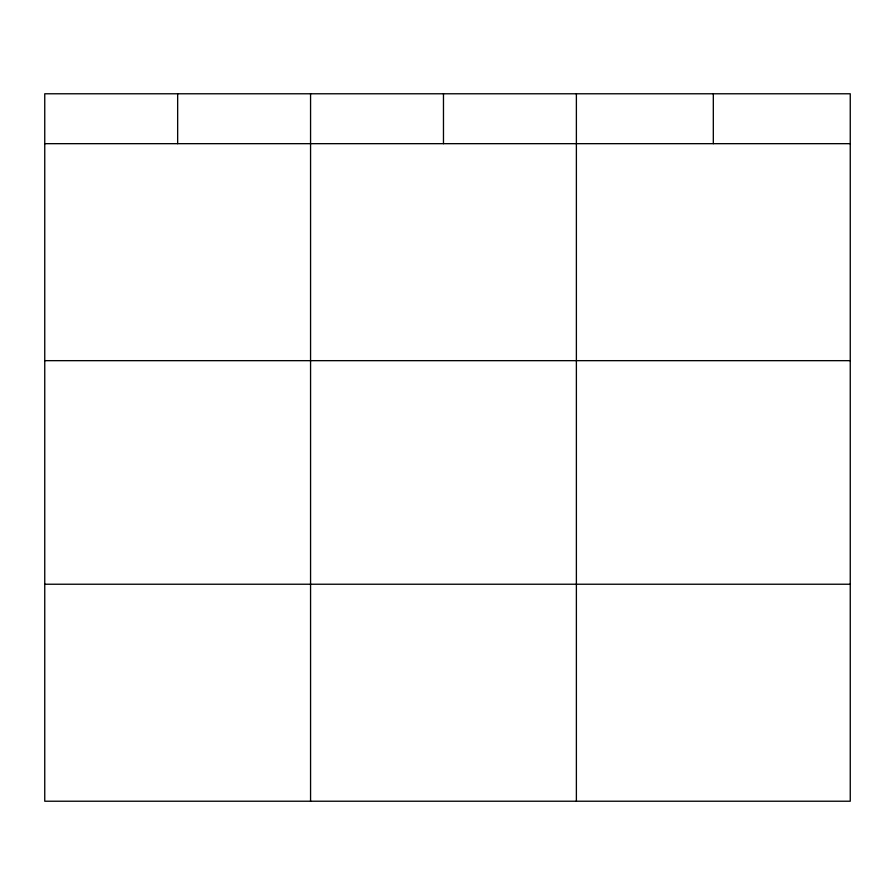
<?xml version="1.0" encoding="UTF-8"?>
<svg xmlns="http://www.w3.org/2000/svg" width="895" height="895" viewBox="0 0 895 895"><rect width="100%" height="100%" fill="white"/><g stroke="black" fill="none" stroke-linecap="round" stroke-linejoin="round"><path stroke-width="1.34" d="M850.25 143.67L850.25 801.226L44.75 801.226L44.75 93.774L850.25 93.774L850.25 143.67L44.75 143.67M44.75 360.663L850.25 360.663M44.75 584.234L850.25 584.234M713.315 93.774L713.315 143.67M576.38 93.774L576.38 801.226M443.472 93.774L443.472 143.67M310.565 93.774L310.565 801.226M177.657 93.774L177.657 143.67"/></g></svg>
